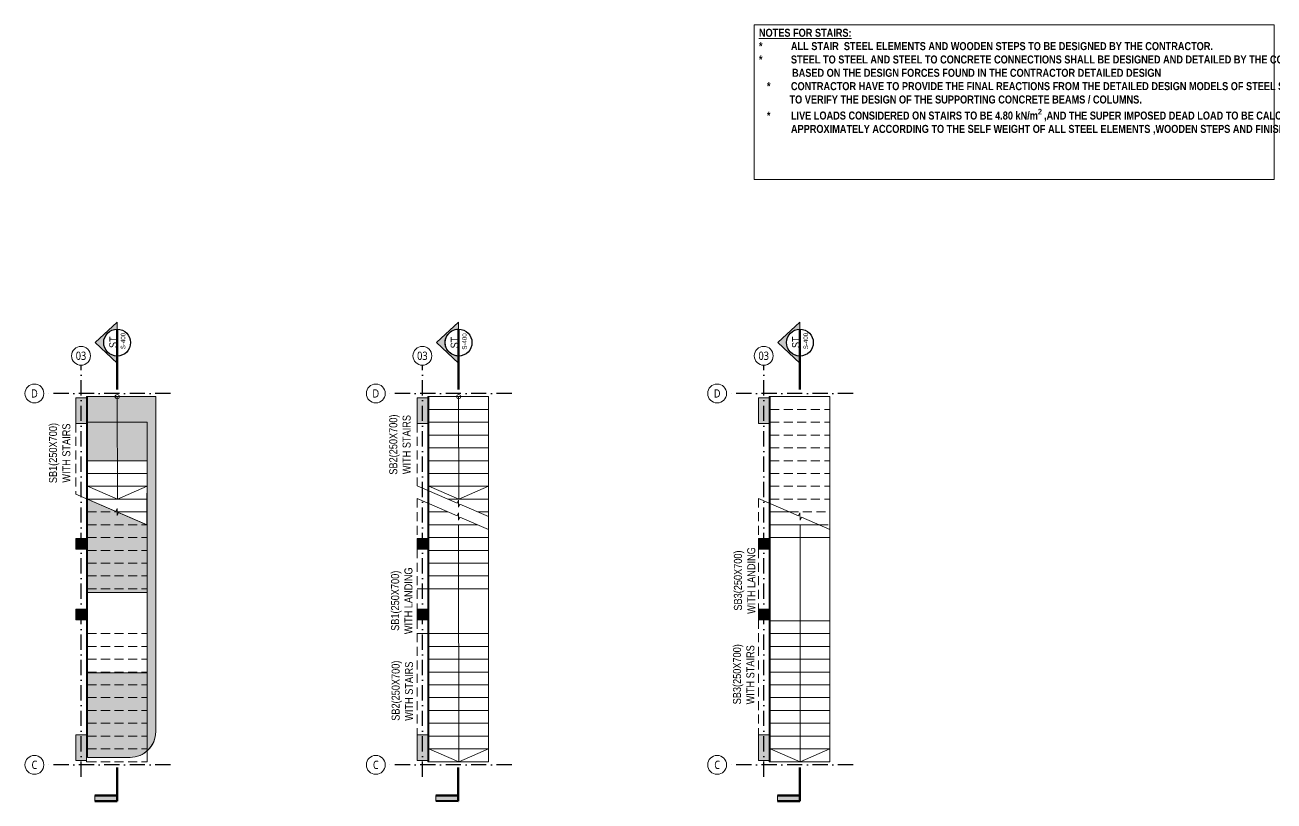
# Model space of a CAD drawing. Header units: millimetres. Extents: x -75675 to 439858, y -36597 to -1720.
# Drawn here: x -75675 to -46403, y -19897 to -1720 of the extents above; entities that cross this region are included whole.
import ezdxf

# ---------------------------------------------------------------- set-up
doc = ezdxf.new("R2010")
doc.units = ezdxf.units.MM
doc.header["$LTSCALE"] = 75
for name, pattern in [('Dash Dot 3_16_', [7.9375, 4.7625, -1.5875, 0, -1.5875]), ('Dot & Dashed', [502.708322, 238.125, -132.291667, 0, -132.291655]), ('Hidden Line', [4.233333, 2.822222, -1.411111])]:
    doc.linetypes.add(name, pattern=pattern)
doc.layers.add('00_A_GRIDS.3D', color=7, linetype='Continuous')
for name, color, linetype, lineweight in [('G-ANNO-SYMB', 111, 'Continuous', 9), ('S-BEAM-IDEN', 2, 'Continuous', 9), ('S-COL', 3, 'Continuous', 13), ('S-HATCH', 8, 'Continuous', 9), ('S-Slab', 3, 'Continuous', 13), ('S-STRS-____-OTLN', 31, 'Continuous', 9)]:
    doc.layers.add(name, color=color, linetype=linetype, lineweight=lineweight)
doc.styles.add('Arial Narrow_1', font='ARIALN.TTF', dxfattribs={"height": 125})
doc.styles.add('Arial Narrow_2', font='ARIALN.TTF', dxfattribs={"height": 187.5})
doc.styles.add('Arial Narrow_B_2', font='ARIALNB.TTF', dxfattribs={"height": 2.5})
doc.styles.add('GENERATED_STYLE_3', font='trebuc.ttf', dxfattribs={"width": 0.78})

# ---------------------------------------------------------------- blocks, each defined once
blk = doc.blocks.new('Section - SECTION_TAIL-616140-VILLA E - FOUNDATION')
at = {"layer": 'G-ANNO-SYMB'}
blk.add_hatch(color=256, dxfattribs=at).paths.add_polyline_path([(-12.5, 0), (-15, 0), (-15, 10), (-12.5, 10)], flags=0)
blk.add_line((-12.5, 10), (-15, 10), dxfattribs=at)
at = {"layer": 'G-ANNO-SYMB', "lineweight": 50}
for p, q in [((-15, 10), (-15, 0)), ((-12.5, 0), (-12.5, 10)), ((-15, 0), (0, 0)), ((-15, 0), (-12.5, 0))]:
    blk.add_line(p, q, dxfattribs=at)
blk = doc.blocks.new('Section - SECTION_HEAD-614868-VILLA E - FOUNDATION')
at = {"layer": 'G-ANNO-SYMB'}
h = blk.add_hatch(color=256, dxfattribs=at)
edge = h.paths.add_edge_path(flags=0)
edge.add_line((-11.86, 0), (-15.02, 0))
edge.add_line((-15.02, 0), (-5.86, 9.83))
edge.add_line((-5.86, 9.83), (3.31, 0))
edge.add_line((3.31, 0), (0.14, 0))
edge.add_arc((-5.86, 0), 6, 0, 180)
for p, q in [((-5.86, 9.83), (-15.02, 0)), ((3.31, 0), (-5.86, 9.83)), ((0.14, 0), (3.31, 0)), ((-15.02, 0), (-11.86, 0))]:
    blk.add_line(p, q, dxfattribs=at)
at = {"layer": 'G-ANNO-SYMB', "lineweight": 50}
blk.add_line((0.14, 0), (15.14, 0), dxfattribs=at)
at = {"layer": 'G-ANNO-SYMB', "lineweight": 30}
for start, end in [(360, 180), (180, 360)]:
    blk.add_arc((-5.86, 0), 6, start, end, dxfattribs=at)
at = {"layer": 'G-ANNO-SYMB'}
blk.add_arc((-5.86, 0), 6, 0, 180, dxfattribs=at)

msp = doc.modelspace()

# ---------------------------------------------------------------- hatches: boundary and pattern name
at = {"layer": 'S-HATCH'}
for points in [[(-74237, -10451), (-74487, -10451), (-74487, -11051), (-74237, -11051)], [(-66237, -10451), (-66487, -10451), (-66487, -11051), (-66237, -11051)], [(-58237, -10451), (-58487, -10451), (-58487, -11051), (-58237, -11051)], [(-74237, -13748), (-74487, -13748), (-74487, -13998), (-74237, -13998)], [(-66237, -13748), (-66487, -13748), (-66487, -13998), (-66237, -13998)], [(-58237, -13748), (-58487, -13748), (-58487, -13998), (-58237, -13998)], [(-74237, -15401), (-74487, -15401), (-74487, -15651), (-74237, -15651)], [(-66237, -15401), (-66487, -15401), (-66487, -15651), (-66237, -15651)], [(-58237, -15401), (-58487, -15401), (-58487, -15651), (-58237, -15651)], [(-74237, -18351), (-74487, -18351), (-74487, -18951), (-74237, -18951)], [(-66237, -18351), (-66487, -18351), (-66487, -18951), (-66237, -18951)], [(-58237, -18351), (-58487, -18351), (-58487, -18951), (-58237, -18951)]]:
    msp.add_hatch(color=256, dxfattribs=at).paths.add_polyline_path(points)
h = msp.add_hatch(dxfattribs=at)
h.set_pattern_fill('AR-CONC', color=256)
edge = h.paths.add_edge_path()
edge.add_line((-72612, -10426), (-74212, -10426))
edge.add_line((-74212, -10426), (-74211, -11926))
edge.add_line((-74211, -11926), (-72811, -11926))
edge.add_line((-72811, -11926), (-72819, -13426))
edge.add_line((-72819, -13426), (-74210, -12828))
edge.add_line((-74210, -12828), (-74210, -15016))
edge.add_line((-74210, -15016), (-72812, -15016))
edge.add_line((-72812, -15016), (-72812, -16896))
edge.add_line((-72812, -16896), (-74212, -16896))
edge.add_line((-74212, -16896), (-74212, -18876))
edge.add_line((-74212, -18876), (-73212, -18876))
edge.add_arc((-73212, -18276), 600, 270.0174, 360.0175)
edge.add_line((-72612, -18276), (-72612, -10426))

# ---------------------------------------------------------------- linework, layer by layer
at = {"layer": '00_A_GRIDS.3D', "color": 1, "linetype": 'Dash Dot 3_16_'}
for p, q in [((-74362, -19331), (-74362, -9690)), ((-66362, -19331), (-66362, -9690)), ((-58362, -19331), (-58362, -9690)), ((-72268, -10351), (-75233, -10351)), ((-64268, -10351), (-67233, -10351)), ((-56268, -10351), (-59233, -10351)), ((-72268, -19051), (-75233, -19051)), ((-64268, -19051), (-67233, -19051)), ((-56268, -19051), (-59233, -19051))]:
    msp.add_line(p, q, dxfattribs=at)
at = {"layer": '00_A_GRIDS.3D', "color": 1, "lineweight": 0}
for centre in [(-74362, -9469), (-66362, -9469), (-58362, -9469), (-75454, -10351), (-67454, -10351), (-59454, -10351), (-75454, -19051), (-67454, -19051), (-59454, -19051)]:
    msp.add_circle(centre, 221, dxfattribs=at)
at = {"layer": 'G-ANNO-SYMB', "lineweight": 50}
for p, q in [((-73516, -8844), (-73516, -9474)), ((-65515, -8844), (-65516, -9474)), ((-57516, -8844), (-57516, -9474))]:
    msp.add_line(p, q, dxfattribs=at)
at = {"layer": 'S-BEAM-IDEN', "color": 2, "lineweight": 13}
msp.add_lwpolyline([(-58584, -1720), (-46403, -1720), (-46403, -5340), (-58584, -5340)], close=True, dxfattribs=at)
at = {"layer": 'S-COL'}
for points in [[(-74237, -10451), (-74487, -10451), (-74487, -11051), (-74237, -11051)], [(-66237, -10451), (-66487, -10451), (-66487, -11051), (-66237, -11051)], [(-58237, -10451), (-58487, -10451), (-58487, -11051), (-58237, -11051)], [(-74237, -13748), (-74487, -13748), (-74487, -13998), (-74237, -13998)], [(-66237, -13748), (-66487, -13748), (-66487, -13998), (-66237, -13998)], [(-58237, -13748), (-58487, -13748), (-58487, -13998), (-58237, -13998)], [(-74237, -15401), (-74487, -15401), (-74487, -15651), (-74237, -15651)], [(-66237, -15401), (-66487, -15401), (-66487, -15651), (-66237, -15651)], [(-58237, -15401), (-58487, -15401), (-58487, -15651), (-58237, -15651)], [(-74237, -18351), (-74487, -18351), (-74487, -18951), (-74237, -18951)], [(-66237, -18351), (-66487, -18351), (-66487, -18951), (-66237, -18951)], [(-58237, -18351), (-58487, -18351), (-58487, -18951), (-58237, -18951)]]:
    msp.add_lwpolyline(points, close=True, dxfattribs=at)
at = {"layer": 'S-Slab'}
for p, q in [((-74237, -10426), (-74237, -12816)), ((-74212, -10426), (-74212, -12827)), ((-72787, -10426), (-72787, -10426)), ((-66237, -10426), (-66237, -18976)), ((-66212, -10426), (-66237, -10426)), ((-58237, -10426), (-58237, -18976)), ((-58212, -10426), (-58237, -10426)), ((-66212, -10726), (-64812, -10726)), ((-74212, -11026), (-72812, -11026)), ((-72812, -18976), (-72812, -11026)), ((-66212, -11026), (-64812, -11026)), ((-66212, -11326), (-64812, -11326)), ((-66212, -11626), (-64812, -11626)), ((-74212, -11926), (-72812, -11926)), ((-66209, -11926), (-64812, -11926)), ((-74212, -12226), (-72812, -12226)), ((-66212, -12226), (-64812, -12226)), ((-74212, -12526), (-72812, -12526)), ((-66212, -12526), (-64812, -12526)), ((-64815, -12526), (-64812, -12526)), ((-56815, -12526), (-56812, -12526)), ((-74210, -12828), (-72810, -12828)), ((-65762, -12826), (-64812, -12826)), ((-72812, -13126), (-73512, -13126)), ((-66212, -13126), (-65762, -13126)), ((-65065, -13126), (-64812, -13126)), ((-58212, -13126), (-57762, -13126)), ((-66212, -13426), (-65065, -13426)), ((-58212, -13426), (-57065, -13426)), ((-66212, -13726), (-64812, -13726)), ((-58212, -13726), (-56812, -13726)), ((-66212, -14026), (-64812, -14026)), ((-66212, -14326), (-64812, -14326)), ((-66212, -14626), (-64812, -14626)), ((-66237, -14927), (-66487, -14927)), ((-66212, -14927), (-64812, -14927)), ((-58212, -15676), (-56812, -15676)), ((-66237, -15976), (-66487, -15976)), ((-66212, -15976), (-64812, -15976)), ((-58212, -15976), (-56812, -15976)), ((-66212, -16276), (-64812, -16276)), ((-58212, -16276), (-56812, -16276)), ((-66212, -16576), (-64812, -16576)), ((-58212, -16576), (-56812, -16576)), ((-66212, -16876), (-64812, -16876)), ((-58212, -16876), (-56812, -16876)), ((-66212, -17176), (-64812, -17176)), ((-58212, -17176), (-56812, -17176)), ((-66212, -17476), (-64812, -17476)), ((-58212, -17476), (-56812, -17476)), ((-66212, -17776), (-64812, -17776)), ((-58212, -17776), (-56812, -17776)), ((-66212, -18076), (-64812, -18076)), ((-58212, -18076), (-56812, -18076)), ((-66212, -18376), (-64812, -18376)), ((-58212, -18376), (-56812, -18376)), ((-66212, -18676), (-64812, -18676)), ((-58212, -18676), (-56812, -18676)), ((-66237, -18976), (-64812, -18976)), ((-58237, -18976), (-56812, -18976))]:
    msp.add_line(p, q, dxfattribs=at)
at = {"layer": 'S-Slab', "linetype": 'Hidden Line'}
for p, q in [((-58212, -10726), (-56812, -10726)), ((-74487, -11051), (-74487, -12708)), ((-74237, -13748), (-74237, -11051)), ((-66487, -11051), (-66487, -12514)), ((-66237, -13748), (-66237, -11051)), ((-58237, -13748), (-58237, -11051)), ((-58212, -11026), (-56812, -11026)), ((-58212, -11326), (-56812, -11326)), ((-58212, -11626), (-56812, -11626)), ((-58209, -11926), (-56812, -11926)), ((-58212, -12226), (-56812, -12226)), ((-58212, -12526), (-56812, -12526)), ((-66487, -12814), (-66487, -13748)), ((-58487, -12814), (-58487, -13748)), ((-58209, -12826), (-56812, -12826)), ((-74212, -13126), (-73512, -13126)), ((-57762, -13126), (-56812, -13126)), ((-74212, -13426), (-72819, -13426)), ((-57065, -13426), (-56812, -13426)), ((-74212, -13726), (-72812, -13726)), ((-74237, -15401), (-74237, -13998)), ((-74212, -14026), (-72812, -14026)), ((-66487, -13998), (-66487, -15401)), ((-66237, -15401), (-66237, -13998)), ((-58487, -13998), (-58487, -15401)), ((-58237, -15401), (-58237, -13998)), ((-74212, -14326), (-72812, -14326)), ((-74212, -14626), (-72812, -14626)), ((-74212, -14927), (-72812, -14927)), ((-74237, -18351), (-74237, -15651)), ((-66487, -15651), (-66487, -18351)), ((-66237, -18351), (-66237, -15651)), ((-58487, -15651), (-58487, -18351)), ((-58237, -18351), (-58237, -15651)), ((-74212, -15976), (-72812, -15976)), ((-74212, -16276), (-72812, -16276)), ((-74212, -16576), (-72812, -16576)), ((-74212, -16876), (-72812, -16876)), ((-74212, -17176), (-72812, -17176)), ((-74212, -17476), (-72812, -17476)), ((-74212, -17776), (-72812, -17776)), ((-74212, -18076), (-72812, -18076)), ((-74212, -18376), (-72812, -18376)), ((-74212, -18676), (-72812, -18676)), ((-74212, -18976), (-72812, -18976))]:
    msp.add_line(p, q, dxfattribs=at)
at = {"layer": 'S-Slab'}
for points in [[(-74212, -18976), (-74237, -18976), (-74237, -10426), (-74212, -10426)], [(-66487, -12514), (-65544, -12920), (-65513, -12849), (-65512, -13018), (-65481, -12947), (-64812, -13235)], [(-74487, -12708), (-73543, -13114), (-73513, -13043), (-73512, -13213), (-73481, -13141), (-72812, -13429)], [(-66487, -12814), (-65544, -13220), (-65513, -13149), (-65512, -13318), (-65481, -13247), (-64812, -13535)], [(-58487, -12814), (-57544, -13220), (-57513, -13149), (-57512, -13318), (-57481, -13247), (-56812, -13535)]]:
    msp.add_lwpolyline(points, dxfattribs=at)
at = {"layer": 'S-Slab', "flags": 128}
msp.add_lwpolyline([(-74212, -10426), (-72612, -10426), (-72612, -18276, -0.414213), (-73212, -18876), (-74212, -18876)], format="xyb", close=True, dxfattribs=at)
at = {"layer": 'S-Slab'}
msp.add_lwpolyline([(-72612, -10426), (-74212, -10426), (-74211, -11926), (-72811, -11926), (-72819, -13426), (-74210, -12828), (-74210, -15016), (-72812, -15016), (-72812, -16896), (-74212, -16896), (-74212, -18876), (-73212, -18876, 0.414214), (-72612, -18276)], format="xyb", close=True, dxfattribs=at)
for points in [[(-64812, -10426), (-66212, -10426), (-66212, -18976), (-64812, -18976)], [(-56812, -10426), (-58212, -10426), (-58212, -18976), (-56812, -18976)]]:
    msp.add_lwpolyline(points, close=True, dxfattribs=at)
at = {"layer": 'S-STRS-____-OTLN'}
for p, q in [((-73512, -10426), (-73510, -12828)), ((-65512, -10426), (-65511, -12826)), ((-73511, -12828), (-74212, -12526)), ((-73511, -12828), (-72812, -12526)), ((-65511, -12826), (-66212, -12526)), ((-65511, -12826), (-64812, -12526)), ((-65512, -13426), (-65511, -18976)), ((-57512, -13426), (-57511, -18976)), ((-65511, -18976), (-66213, -18676)), ((-65511, -18976), (-64813, -18676)), ((-57511, -18976), (-58213, -18676)), ((-57511, -18976), (-56813, -18676))]:
    msp.add_line(p, q, dxfattribs=at)
for centre in [(-73512, -10426), (-65512, -10426)]:
    msp.add_circle(centre, 50, dxfattribs=at)

# ---------------------------------------------------------------- block references
at = {"layer": 'G-ANNO-SYMB', "extrusion": (0, 0, -1), "xscale": 52.49999999999996, "yscale": 52.49999999999996, "zscale": 52.49999999999996}
for p, rotation in [((73515, -9467), 270.0000000000003), ((65515, -9467), 270.0339424305629), ((57515, -9467), 270.0000000000003)]:
    msp.add_blockref('Section - SECTION_HEAD-614868-VILLA E - FOUNDATION', p, dxfattribs=dict(at, rotation=rotation))
at = {"layer": 'G-ANNO-SYMB', "linetype": 'Continuous', "xscale": 52.49999999999996, "yscale": 52.49999999999996, "zscale": 52.49999999999996}
for p, rotation in [((-73515, -19110), 90.00000000000001), ((-65521, -19110), 89.96605756943744), ((-57515, -19110), 90.00000000000001)]:
    msp.add_blockref('Section - SECTION_TAIL-616140-VILLA E - FOUNDATION', p, dxfattribs=dict(at, rotation=rotation))

# ---------------------------------------------------------------- texts
at = {"layer": '00_A_GRIDS.3D', "color": 1, "linetype": 'Dot & Dashed', "lineweight": 0, "width": 448.65, "attachment_point": 5, "style": 'GENERATED_STYLE_3'}
for s, insert, char_height in [('{\\W0.85;03}', (-74362, -9469), 193.52), ('{\\W0.85;03}', (-66362, -9469), 193.52), ('{\\W0.85;03}', (-58362, -9469), 193.52), ('{\\W0.85;D}', (-75454, -10351), 193.5), ('{\\W0.85;D}', (-67454, -10351), 193.5), ('{\\W0.85;D}', (-59454, -10351), 193.5), ('{\\W0.85;C}', (-75454, -19051), 193.5), ('{\\W0.85;C}', (-67454, -19051), 193.5), ('{\\W0.85;C}', (-59454, -19051), 193.5)]:
    msp.add_mtext(s, dxfattribs=dict(at, insert=insert, char_height=char_height))
at = {"layer": 'G-ANNO-SYMB', "lineweight": 30, "char_height": 183.7, "width": 353.84, "attachment_point": 7, "style": 'Arial Narrow_1'}
for insert, rotation in [((-73513, -9286), 89.9606), ((-65513, -9295), 89.9661), ((-57513, -9286), 90)]:
    msp.add_mtext('ST', dxfattribs=dict(at, insert=insert, rotation=rotation))
at = {"layer": 'G-ANNO-SYMB', "lineweight": 20, "char_height": 105, "width": 323.24, "attachment_point": 7, "style": 'Arial Narrow_2'}
for insert, rotation in [((-73323, -9316), 89.9606), ((-65322, -9326), 89.9661), ((-57323, -9316), 90)]:
    msp.add_mtext('S-400', dxfattribs=dict(at, insert=insert, rotation=rotation))
at = {"layer": 'S-BEAM-IDEN', "color": 7, "lineweight": 13, "insert": (-58475, -1809), "char_height": 187.5, "width": 11994.7, "attachment_point": 1, "style": 'Arial Narrow_B_2'}
msp.add_mtext('\\A1;{\\LNOTES FOR STAIRS:\\P\\pxi-3,l4,t4;}*^IALL STAIR  STEEL ELEMENTS AND WOODEN STEPS TO BE DESIGNED BY THE CONTRACTOR.\\P*^ISTEEL TO STEEL AND STEEL TO CONCRETE CONNECTIONS SHALL BE DESIGNED AND DETAILED BY THE CONTRACTOR \\P\\pi0,l0,tz;             BASED ON THE DESIGN FORCES FOUND IN THE CONTRACTOR DETAILED DESIGN \\P\\pi-3,l4,t4;*^ICONTRACTOR HAVE TO PROVIDE THE FINAL REACTIONS FROM THE DETAILED DESIGN MODELS OF STEEL STRUCTURE \\P\\pi0,l0,tz;            TO VERIFY THE DESIGN OF THE SUPPORTING CONCRETE BEAMS / COLUMNS.\\P\\pi-3,l4,t4;*^ILIVE LOADS CONSIDERED ON STAIRS TO BE 4.80 kN/m{\\H0.7x;\\S2 ^ ;},AND THE SUPER IMPOSED DEAD LOAD TO BE CALCULATED APPROXIMATELY ACCORDING TO THE SELF WEIGHT OF ALL STEEL ELEMENTS ,WOODEN STEPS AND FINISHES .', dxfattribs=at)
at = {"layer": 'S-BEAM-IDEN', "char_height": 187.5, "width": 1713.65, "attachment_point": 1, "rotation": 90, "style": 'Arial Narrow_1'}
for s, insert in [('\\pxqc;SB1(250X700)\\PWITH STAIRS', (-75113, -12605)), ('\\pxqc;SB2(250X700)\\PWITH STAIRS', (-67138, -12406)), ('\\pxqc;SB3(250X700)\\PWITH LANDING', (-59061, -15590)), ('\\pxqc;SB1(250X700)\\PWITH LANDING', (-67095, -16064)), ('SB3(250X700)\\PWITH STAIRS', (-59082, -17633)), ('SB2(250X700)\\PWITH STAIRS', (-67083, -18018))]:
    msp.add_mtext(s, dxfattribs=dict(at, insert=insert))

doc.saveas('drawing.dxf')
